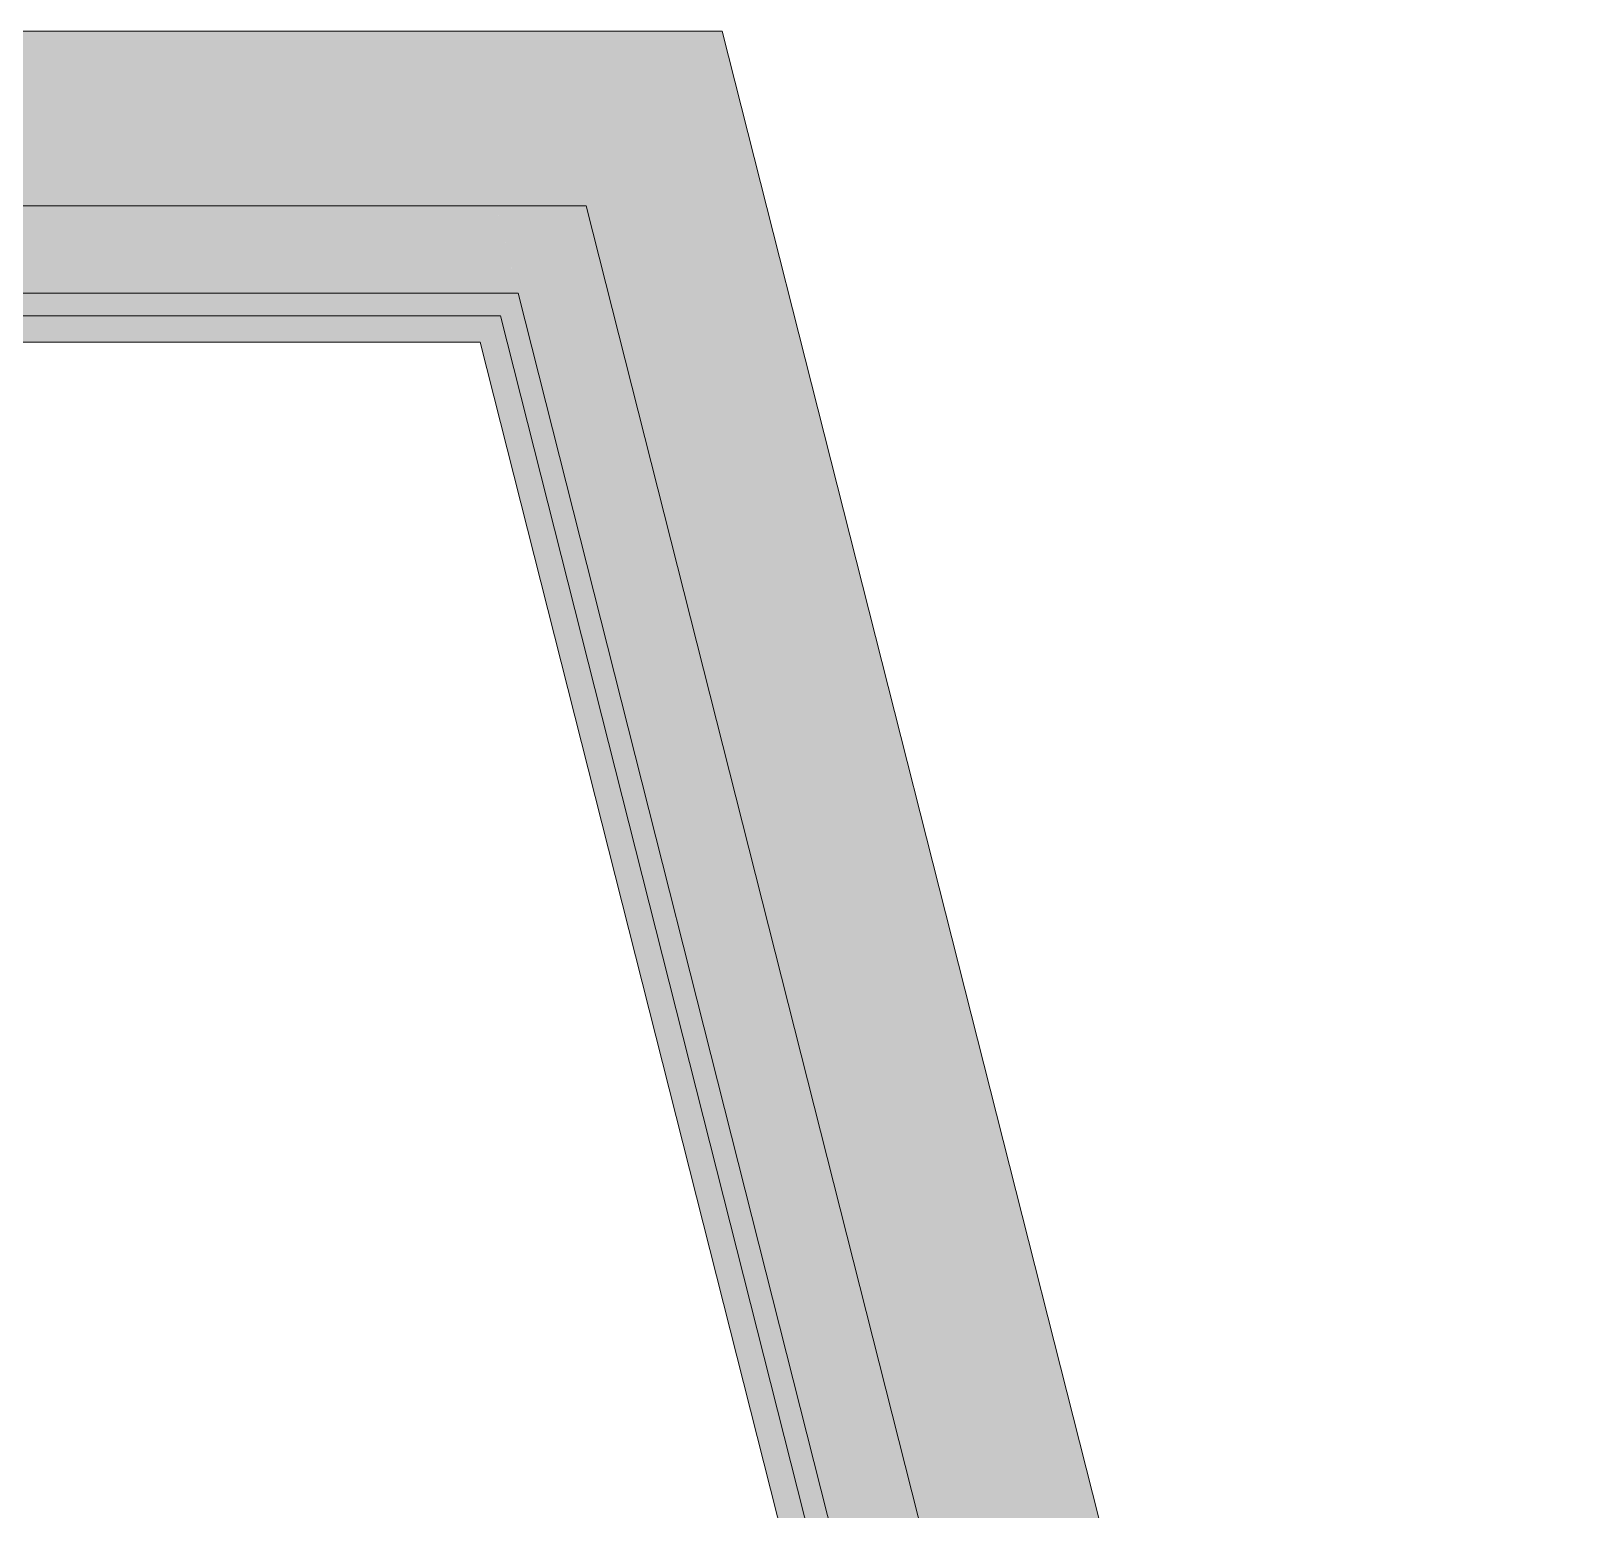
# Model space of a CAD drawing. Header units: metres. Extents: x -227.9 to -141.2, y 39.1 to 91.1.
# Drawn here: x -158.677 to -157.789, y 60.319 to 61.165 of the extents above; entities that cross this region are included whole.
import ezdxf

# ---------------------------------------------------------------- set-up
doc = ezdxf.new("R2010")
doc.units = ezdxf.units.M
doc.layers.add('A-WALL', color=7, linetype='Continuous', lineweight=5)
doc.layers.add('I-WALL', color=7, linetype='Continuous', lineweight=5)

msp = doc.modelspace()

# ---------------------------------------------------------------- hatches: boundary and pattern name
at = {"layer": 'I-WALL', "true_color": 0xaaaaaa}
for points in [[(-158.58177, 61.06498), (-158.35935, 61.06498), (-158.38469, 61.16498), (-159.07654, 61.16498), (-159.0512, 61.06498), (-158.78734, 61.06498)], [(-158.39827, 61.01498), (-158.41093, 61.06498), (-159.10278, 61.06498), (-159.09012, 61.01498), (-158.41168, 61.01498)], [(-158.78734, 61.00198), (-158.40838, 61.00198), (-158.41168, 61.01498), (-159.10353, 61.01498), (-159.10023, 61.00198), (-158.89014, 61.00198)], [(-158.40458, 60.98698), (-158.40838, 61.00198), (-159.11571, 61.00198), (-159.11191, 60.98698), (-158.41232, 60.98698)]]:
    msp.add_hatch(color=253, dxfattribs=at).paths.add_polyline_path(points)
h = msp.add_hatch(color=253, dxfattribs=at)
h.paths.add_polyline_path([(-156.83986, 55.0678), (-156.74292, 55.09236), (-157.77045, 59.14784), (-157.84945, 59.12782), (-157.83398, 59.06675), (-157.85191, 59.06221), (-156.89453, 55.28361)])
h.paths.add_polyline_path([(-158.09506, 60.09719), (-158.01606, 60.11721), (-158.28153, 61.16498), (-158.38469, 61.16498), (-158.12847, 60.15372), (-158.11054, 60.15826), (-158.09826, 60.10979)])
h = msp.add_hatch(color=253, dxfattribs=at)
h.paths.add_polyline_path([(-156.88832, 55.05552), (-156.83986, 55.0678), (-156.9024, 55.31463), (-156.95398, 55.31463), (-156.93717, 55.2483)])
h.paths.add_polyline_path([(-156.9404, 55.46463), (-157.30244, 56.89355), (-157.35091, 56.88127), (-156.99198, 55.46463)])
h.paths.add_polyline_path([(-157.3654, 56.93846), (-157.31693, 56.95074), (-157.55111, 57.87499), (-157.59958, 57.86271), (-157.48915, 57.42687)])
h.paths.add_polyline_path([(-157.61407, 57.9199), (-157.5656, 57.93218), (-157.85191, 59.06221), (-157.83398, 59.06675), (-157.84626, 59.11522), (-157.91266, 59.0984), (-157.62491, 57.96268)])
h.paths.add_polyline_path([(-158.16466, 60.09297), (-158.09826, 60.10979), (-158.11054, 60.15826), (-158.12847, 60.15372), (-158.35935, 61.06498), (-158.41093, 61.06498), (-158.16915, 60.11072)])
h = msp.add_hatch(color=253, dxfattribs=at)
h.paths.add_polyline_path([(-156.90093, 55.05233), (-156.88832, 55.05552), (-156.95398, 55.31463), (-156.96739, 55.31463), (-156.93717, 55.19537)])
h.paths.add_polyline_path([(-156.99198, 55.46463), (-157.35091, 56.88127), (-157.36351, 56.87807), (-157.00539, 55.46463)])
h.paths.add_polyline_path([(-157.378, 56.93527), (-157.3654, 56.93846), (-157.59958, 57.86271), (-157.61218, 57.85951), (-157.50256, 57.42687)])
h.paths.add_polyline_path([(-157.62667, 57.91671), (-157.61407, 57.9199), (-157.91266, 59.0984), (-157.84626, 59.11522), (-157.84945, 59.12782), (-157.92846, 59.1078), (-157.63035, 57.93125)])
h.paths.add_polyline_path([(-158.17407, 60.07717), (-158.09506, 60.09719), (-158.09826, 60.10979), (-158.16466, 60.09297), (-158.39827, 61.01498), (-158.41168, 61.01498), (-158.17885, 60.09605)])
h = msp.add_hatch(color=253, dxfattribs=at)
h.paths.add_polyline_path([(-157.64489, 57.92756), (-157.63035, 57.93125), (-157.91768, 59.06411), (-157.9271, 59.06173), (-157.93815, 59.10535), (-157.943, 59.10412), (-157.65379, 57.96268)])
h.paths.add_polyline_path([(-158.18861, 60.07349), (-158.18376, 60.07472), (-158.19481, 60.11834), (-158.18512, 60.1208), (-158.40458, 60.98698), (-158.42006, 60.98698), (-158.19481, 60.09798)])

# ---------------------------------------------------------------- linework, layer by layer
at = {"layer": 'A-WALL'}
for p, q in [((-159.0512, 61.06498), (-158.35935, 61.06498)), ((-158.35935, 61.06498), (-158.12847, 60.15372)), ((-159.09012, 61.01498), (-158.39827, 61.01498)), ((-158.39827, 61.01498), (-158.16466, 60.09297)), ((-158.40458, 60.98698), (-158.18512, 60.1208))]:
    msp.add_line(p, q, dxfattribs=at)
at = {"layer": 'I-WALL', "lineweight": 13}
for p, q in [((-158.28153, 61.16498), (-158.9218, 61.16498)), ((-158.02711, 60.16083), (-158.28153, 61.16498)), ((-159.10023, 61.00198), (-158.40838, 61.00198)), ((-158.40838, 61.00198), (-158.40458, 60.98698)), ((-159.11191, 60.98698), (-158.42006, 60.98698)), ((-158.42006, 60.98698), (-158.18861, 60.07349))]:
    msp.add_line(p, q, dxfattribs=at)

doc.saveas('drawing.dxf')
